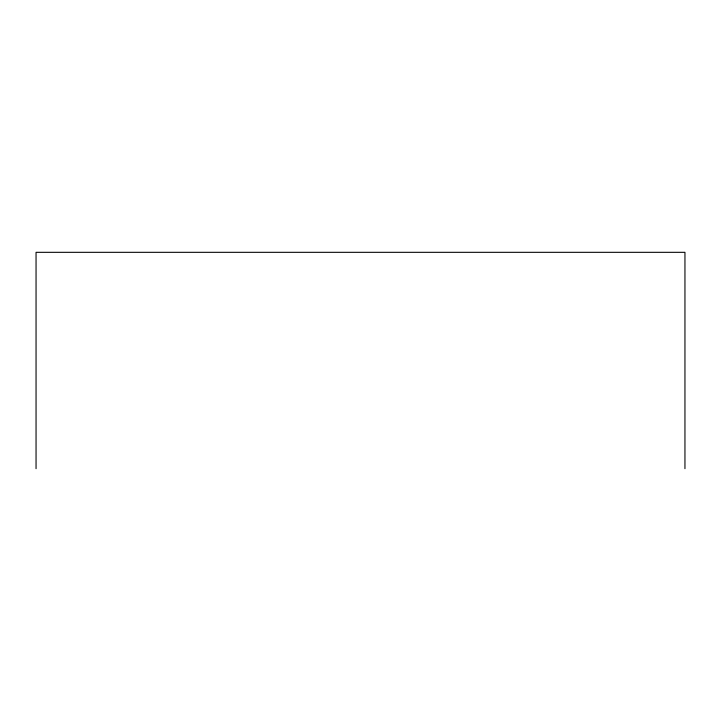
<?xml version="1.0" encoding="UTF-8"?>
<svg xmlns="http://www.w3.org/2000/svg" width="721" height="721" viewBox="0 0 721 721"><rect width="100%" height="100%" fill="white"/><g stroke="black" fill="none" stroke-linecap="round" stroke-linejoin="round"><path stroke-width="1.08" d="M684.95 468.677L684.95 252.323L36.05 252.323L36.05 468.677"/></g></svg>
